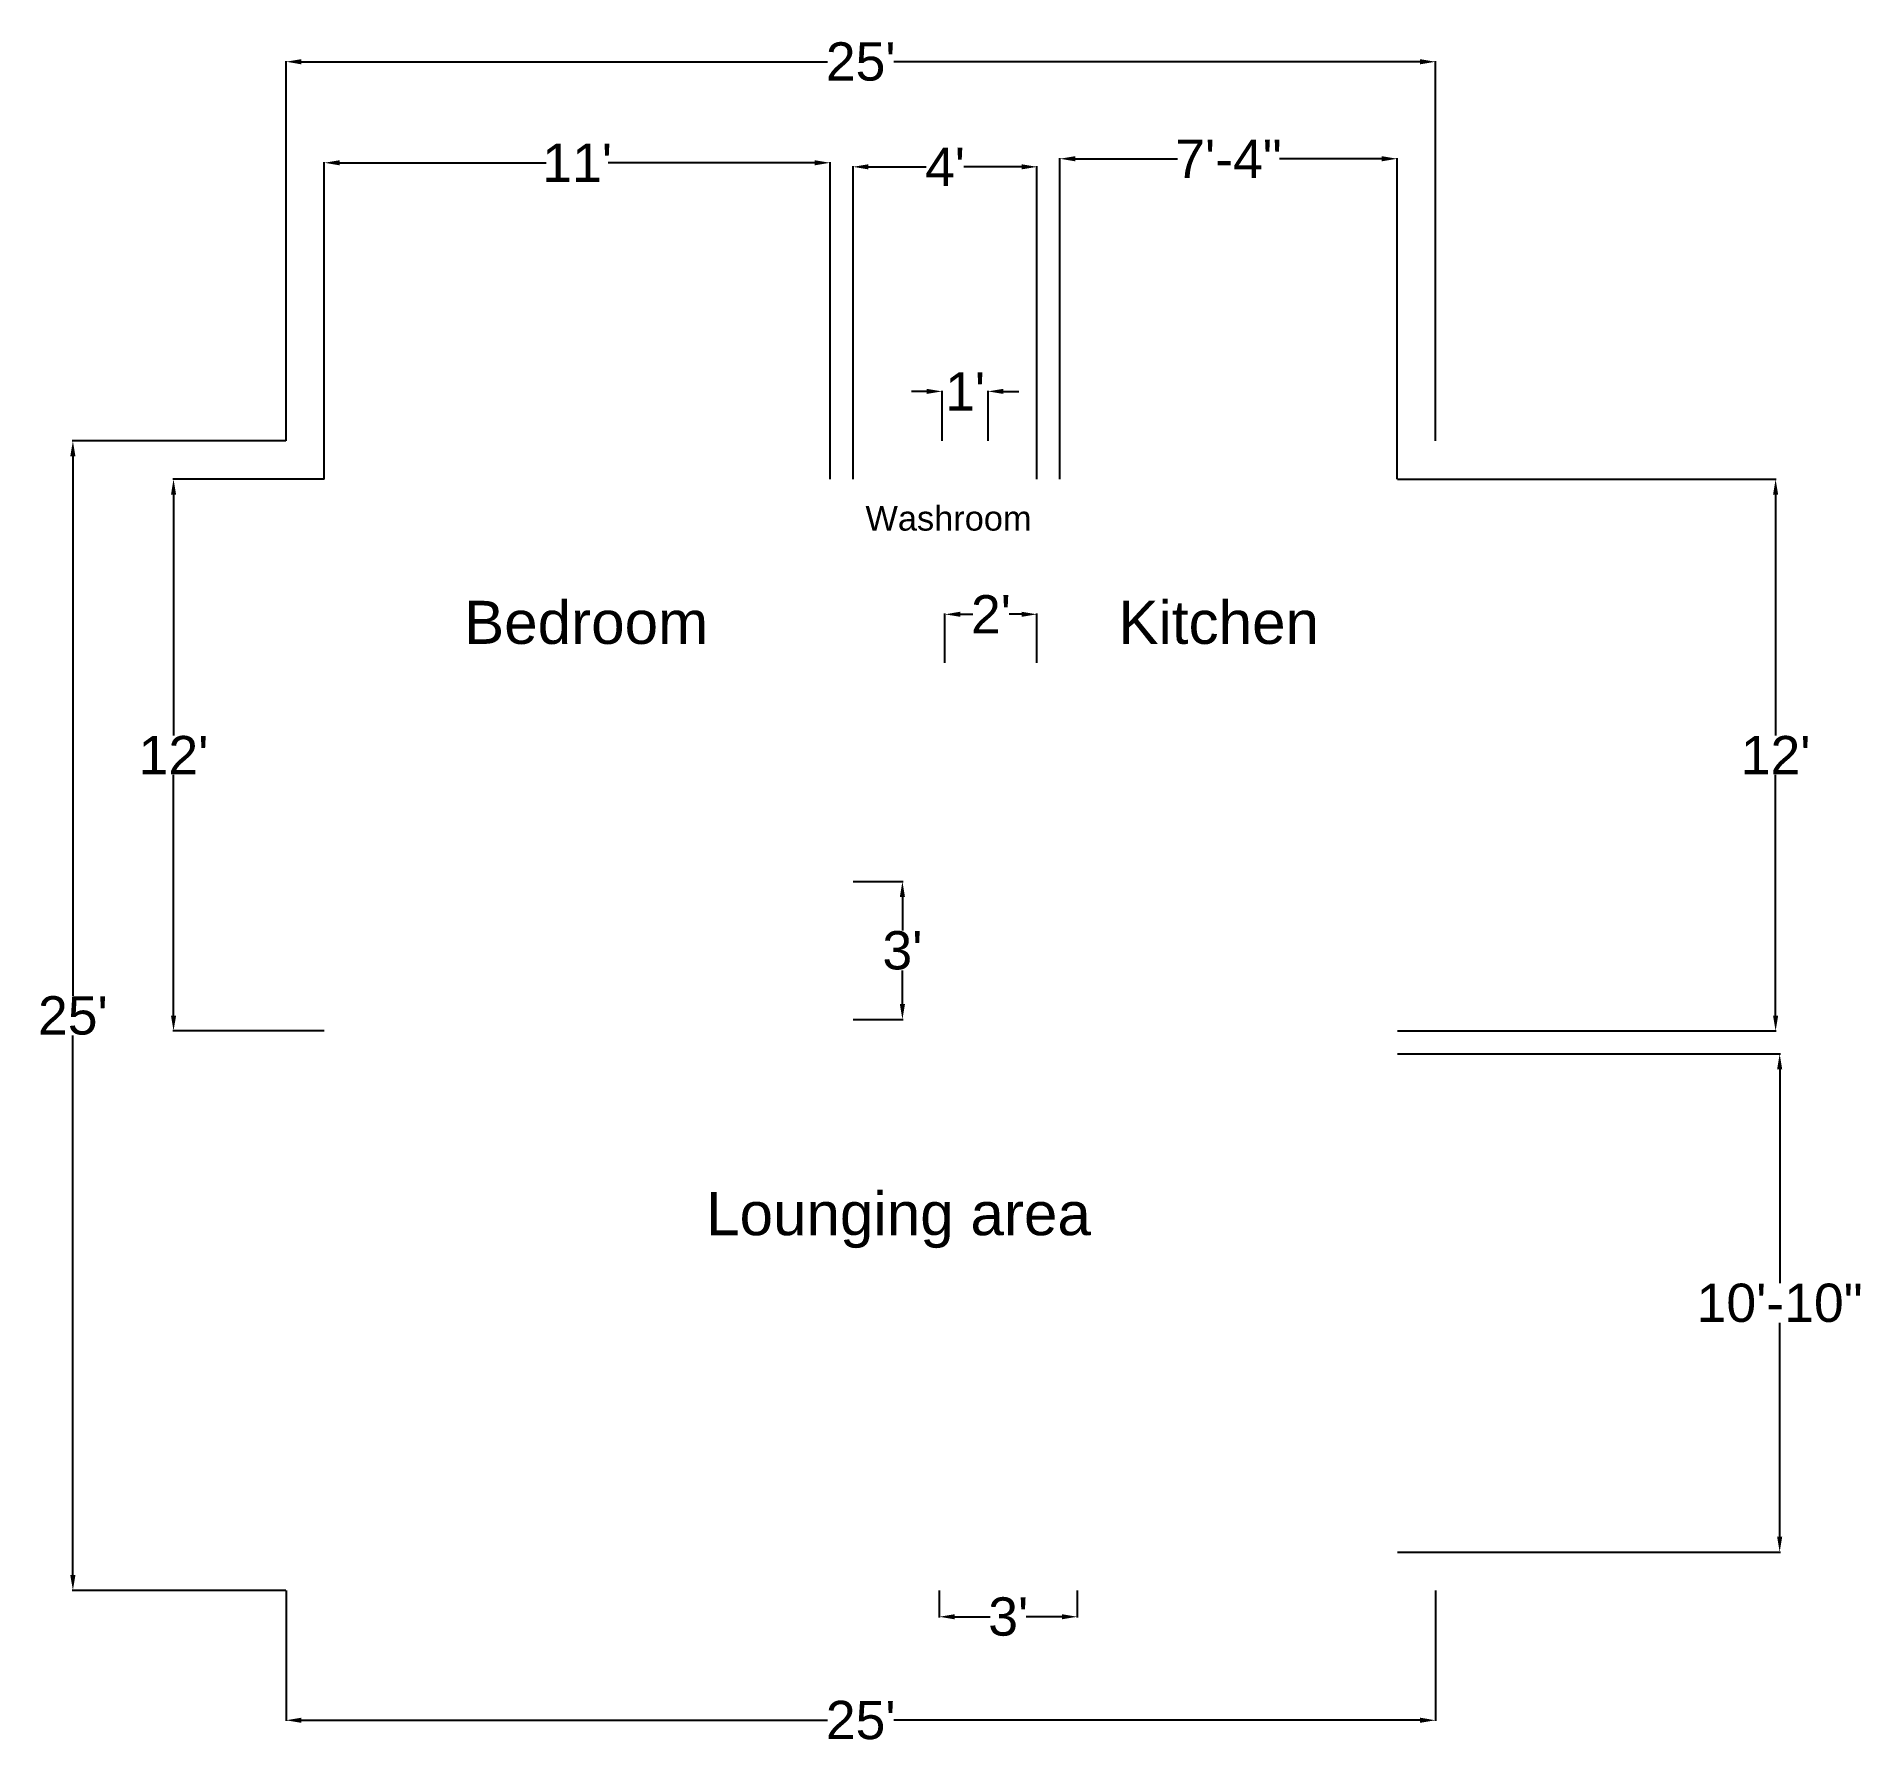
# Model space of a CAD drawing. Header units: inches. Extents: x 420 to 3141, y 280 to 1303.
# Drawn here: x 2663.5 to 3141.1, y 857.3 to 1303.3 of the extents above.
import ezdxf

# ---------------------------------------------------------------- set-up
doc = ezdxf.new("R2010")
doc.units = ezdxf.units.IN
doc.header["$MEASUREMENT"] = 0
doc.styles.get("Standard").update_dxf_attribs({"font": 'arial.ttf'})
doc.dimstyles.get("Standard").update_dxf_attribs({"dimtxt": 10, "dimasz": 4, "dimexe": 0.18, "dimexo": 0.0625, "dimgap": 0.09, "dimtad": 0, "dimtih": 1, "dimtoh": 1, "dimdec": 0, "dimzin": 0, "dimdsep": 46, "dimlunit": 3, "dimtxsty": 'Standard', "dimcen": 0.09, "dimadec": 0, "dimazin": 0, "dimtfac": 1, "dimtdec": 0, "dimtofl": 0, "dimtmove": 0, "dimatfit": 3, "dimfxl": 1, "dimtolj": 1, "dimtzin": 0, "dimarcsym": 0})

# ---------------------------------------------------------------- blocks, each defined once
blk = doc.blocks.new('*D2')
at = {"color": 0, "lineweight": -2, "transparency": 16777216}
for p, q in [((2728.58, 1197.81), (2728.58, 1296.9)), ((2732.58, 1296.72), (2869.92, 1296.72)), ((3024.58, 1296.72), (2887.24, 1296.72)), ((3028.58, 1197.81), (3028.58, 1296.9))]:
    blk.add_line(p, q, dxfattribs=at)
at = {"color": 0, "transparency": 16777216}
for points in [[(2732.58, 1297.39), (2732.58, 1296.05), (2728.58, 1296.72)], [(3024.58, 1297.39), (3024.58, 1296.05), (3028.58, 1296.72)]]:
    blk.add_solid(points, dxfattribs=at)
at = {"layer": 'Defpoints', "color": 0, "transparency": 16777216}
for p in [(3028.58, 1296.72), (2728.58, 1197.75), (3028.58, 1197.75)]:
    blk.add_point(p, dxfattribs=at)
at = {"color": 0, "transparency": 16777216, "insert": (2878.58, 1296.72), "char_height": 10, "attachment_point": 5}
blk.add_mtext("\\A1;25'", dxfattribs=at)
blk = doc.blocks.new('*D3')
at = {"color": 0, "lineweight": -2, "transparency": 16777216}
for p, q in [((2728.52, 1197.75), (2672.77, 1197.75)), ((2672.95, 1193.75), (2672.95, 1052.95)), ((2672.95, 901.75), (2672.95, 1042.55)), ((2728.52, 897.75), (2672.77, 897.75))]:
    blk.add_line(p, q, dxfattribs=at)
at = {"color": 0, "transparency": 16777216}
for points in [[(2672.28, 1193.75), (2673.62, 1193.75), (2672.95, 1197.75)], [(2672.28, 901.75), (2673.62, 901.75), (2672.95, 897.75)]]:
    blk.add_solid(points, dxfattribs=at)
at = {"layer": 'Defpoints', "color": 0, "transparency": 16777216}
for p in [(2728.58, 1197.75), (2672.95, 897.75), (2728.58, 897.75)]:
    blk.add_point(p, dxfattribs=at)
at = {"color": 0, "transparency": 16777216, "insert": (2672.95, 1047.75), "char_height": 10, "attachment_point": 5}
blk.add_mtext("\\A1;25'", dxfattribs=at)
blk = doc.blocks.new('*D4')
at = {"color": 0, "lineweight": -2, "transparency": 16777216}
for p, q in [((3018.65, 1187.75), (3117.56, 1187.75)), ((3117.38, 1183.75), (3117.38, 1120.86)), ((3117.38, 1047.75), (3117.38, 1110.64)), ((3018.65, 1043.75), (3117.56, 1043.75))]:
    blk.add_line(p, q, dxfattribs=at)
at = {"color": 0, "transparency": 16777216}
for points in [[(3116.72, 1183.75), (3118.05, 1183.75), (3117.38, 1187.75)], [(3116.72, 1047.75), (3118.05, 1047.75), (3117.38, 1043.75)]]:
    blk.add_solid(points, dxfattribs=at)
at = {"layer": 'Defpoints', "color": 0, "transparency": 16777216}
for p in [(3018.58, 1187.75), (3018.58, 1043.75), (3117.38, 1043.75)]:
    blk.add_point(p, dxfattribs=at)
at = {"color": 0, "transparency": 16777216, "insert": (3117.38, 1115.75), "char_height": 10, "attachment_point": 5}
blk.add_mtext("\\A1;12'", dxfattribs=at)
blk = doc.blocks.new('*D5')
at = {"color": 0, "lineweight": -2, "transparency": 16777216}
for p, q in [((3018.65, 1037.75), (3118.62, 1037.75)), ((3118.44, 1033.75), (3118.44, 977.95)), ((3118.44, 911.75), (3118.44, 967.55)), ((3018.65, 907.75), (3118.62, 907.75))]:
    blk.add_line(p, q, dxfattribs=at)
at = {"color": 0, "transparency": 16777216}
for points in [[(3117.77, 1033.75), (3119.11, 1033.75), (3118.44, 1037.75)], [(3117.77, 911.75), (3119.11, 911.75), (3118.44, 907.75)]]:
    blk.add_solid(points, dxfattribs=at)
at = {"layer": 'Defpoints', "color": 0, "transparency": 16777216}
for p in [(3018.58, 1037.75), (3018.58, 907.75), (3118.44, 907.75)]:
    blk.add_point(p, dxfattribs=at)
at = {"color": 0, "transparency": 16777216, "insert": (3118.44, 972.75), "char_height": 10, "attachment_point": 5}
blk.add_mtext('\\A1;10\'-10"', dxfattribs=at)
blk = doc.blocks.new('*D6')
at = {"color": 0, "lineweight": -2, "transparency": 16777216}
for p, q in [((2738.58, 1187.81), (2738.58, 1270.53)), ((2870.58, 1187.81), (2870.58, 1270.53)), ((2742.58, 1270.35), (2796.48, 1270.35)), ((2866.58, 1270.35), (2812.69, 1270.35))]:
    blk.add_line(p, q, dxfattribs=at)
at = {"color": 0, "transparency": 16777216}
for points in [[(2742.58, 1271.01), (2742.58, 1269.68), (2738.58, 1270.35)], [(2866.58, 1271.01), (2866.58, 1269.68), (2870.58, 1270.35)]]:
    blk.add_solid(points, dxfattribs=at)
at = {"layer": 'Defpoints', "color": 0, "transparency": 16777216}
for p in [(2870.58, 1270.35), (2738.58, 1187.75), (2870.58, 1187.75)]:
    blk.add_point(p, dxfattribs=at)
at = {"color": 0, "transparency": 16777216, "insert": (2804.58, 1270.35), "char_height": 10, "attachment_point": 5}
blk.add_mtext("\\A1;11'", dxfattribs=at)
blk = doc.blocks.new('*D7')
at = {"color": 0, "lineweight": -2, "transparency": 16777216}
for p, q in [((2876.58, 1187.81), (2876.58, 1269.47)), ((2880.58, 1269.29), (2895.69, 1269.29)), ((2920.58, 1269.29), (2905.47, 1269.29)), ((2924.58, 1187.81), (2924.58, 1269.47))]:
    blk.add_line(p, q, dxfattribs=at)
at = {"color": 0, "transparency": 16777216}
for points in [[(2880.58, 1269.96), (2880.58, 1268.63), (2876.58, 1269.29)], [(2920.58, 1269.96), (2920.58, 1268.63), (2924.58, 1269.29)]]:
    blk.add_solid(points, dxfattribs=at)
at = {"layer": 'Defpoints', "color": 0, "transparency": 16777216}
for p in [(2924.58, 1269.29), (2876.58, 1187.75), (2924.58, 1187.75)]:
    blk.add_point(p, dxfattribs=at)
at = {"color": 0, "transparency": 16777216, "insert": (2900.58, 1269.29), "char_height": 10, "attachment_point": 5}
blk.add_mtext("\\A1;4'", dxfattribs=at)
blk = doc.blocks.new('*D8')
at = {"color": 0, "lineweight": -2, "transparency": 16777216}
for p, q in [((2930.58, 1187.81), (2930.58, 1271.58)), ((2934.58, 1271.4), (2961.24, 1271.4)), ((3014.58, 1271.4), (2987.92, 1271.4)), ((3018.58, 1187.81), (3018.58, 1271.58))]:
    blk.add_line(p, q, dxfattribs=at)
at = {"color": 0, "transparency": 16777216}
for points in [[(2934.58, 1272.07), (2934.58, 1270.73), (2930.58, 1271.4)], [(3014.58, 1272.07), (3014.58, 1270.73), (3018.58, 1271.4)]]:
    blk.add_solid(points, dxfattribs=at)
at = {"layer": 'Defpoints', "color": 0, "transparency": 16777216}
for p in [(3018.58, 1271.4), (2930.58, 1187.75), (3018.58, 1187.75)]:
    blk.add_point(p, dxfattribs=at)
at = {"color": 0, "transparency": 16777216, "insert": (2974.58, 1271.4), "char_height": 10, "attachment_point": 5}
blk.add_mtext('\\A1;7\'-4"', dxfattribs=at)
blk = doc.blocks.new('*D9')
at = {"color": 0, "lineweight": -2, "transparency": 16777216}
for p, q in [((2738.52, 1187.75), (2699.04, 1187.75)), ((2699.22, 1183.75), (2699.22, 1120.86)), ((2699.22, 1047.75), (2699.22, 1110.64)), ((2738.52, 1043.75), (2699.04, 1043.75))]:
    blk.add_line(p, q, dxfattribs=at)
at = {"color": 0, "transparency": 16777216}
for points in [[(2698.56, 1183.75), (2699.89, 1183.75), (2699.22, 1187.75)], [(2698.56, 1047.75), (2699.89, 1047.75), (2699.22, 1043.75)]]:
    blk.add_solid(points, dxfattribs=at)
at = {"layer": 'Defpoints', "color": 0, "transparency": 16777216}
for p in [(2738.58, 1187.75), (2699.22, 1043.75), (2738.58, 1043.75)]:
    blk.add_point(p, dxfattribs=at)
at = {"color": 0, "transparency": 16777216, "insert": (2699.22, 1115.75), "char_height": 10, "attachment_point": 5}
blk.add_mtext("\\A1;12'", dxfattribs=at)
blk = doc.blocks.new('*D11')
at = {"color": 0, "lineweight": -2, "transparency": 16777216}
for p, q in [((2900.58, 1139.81), (2900.58, 1152.68)), ((2904.58, 1152.5), (2907.81, 1152.5)), ((2920.58, 1152.5), (2917.36, 1152.5)), ((2924.58, 1139.81), (2924.58, 1152.68))]:
    blk.add_line(p, q, dxfattribs=at)
at = {"color": 0, "transparency": 16777216}
for points in [[(2904.58, 1153.17), (2904.58, 1151.84), (2900.58, 1152.5)], [(2920.58, 1153.17), (2920.58, 1151.84), (2924.58, 1152.5)]]:
    blk.add_solid(points, dxfattribs=at)
at = {"layer": 'Defpoints', "color": 0, "transparency": 16777216}
for p in [(2924.58, 1152.5), (2900.58, 1139.75), (2924.58, 1139.75)]:
    blk.add_point(p, dxfattribs=at)
at = {"color": 0, "transparency": 16777216, "insert": (2912.58, 1152.5), "char_height": 10, "attachment_point": 5}
blk.add_mtext("\\A1;2'", dxfattribs=at)
blk = doc.blocks.new('*D13')
at = {"color": 0, "lineweight": -2, "transparency": 16777216}
for p, q in [((2895.83, 1210.68), (2891.83, 1210.68)), ((2899.83, 1197.81), (2899.83, 1210.86)), ((2911.83, 1197.81), (2911.83, 1210.86)), ((2915.83, 1210.68), (2919.83, 1210.68))]:
    blk.add_line(p, q, dxfattribs=at)
at = {"color": 0, "transparency": 16777216}
for points in [[(2895.83, 1211.35), (2895.83, 1210.02), (2899.83, 1210.68)], [(2915.83, 1211.35), (2915.83, 1210.02), (2911.83, 1210.68)]]:
    blk.add_solid(points, dxfattribs=at)
at = {"layer": 'Defpoints', "color": 0, "transparency": 16777216}
for p in [(2911.83, 1210.68), (2899.83, 1197.75), (2911.83, 1197.75)]:
    blk.add_point(p, dxfattribs=at)
at = {"color": 0, "transparency": 16777216, "insert": (2905.83, 1210.68), "char_height": 10, "attachment_point": 5}
blk.add_mtext("\\A1;1'", dxfattribs=at)
blk = doc.blocks.new('*D16')
at = {"color": 0, "lineweight": -2, "transparency": 16777216}
for p, q in [((2728.58, 897.69), (2728.58, 863.67)), ((3028.58, 897.69), (3028.58, 863.67)), ((2732.58, 863.85), (2869.92, 863.85)), ((3024.58, 863.85), (2887.24, 863.85))]:
    blk.add_line(p, q, dxfattribs=at)
at = {"color": 0, "transparency": 16777216}
for points in [[(2732.58, 864.52), (2732.58, 863.18), (2728.58, 863.85)], [(3024.58, 864.52), (3024.58, 863.18), (3028.58, 863.85)]]:
    blk.add_solid(points, dxfattribs=at)
at = {"layer": 'Defpoints', "color": 0, "transparency": 16777216}
for p in [(2728.58, 897.75), (3028.58, 897.75), (3028.58, 863.85)]:
    blk.add_point(p, dxfattribs=at)
at = {"color": 0, "transparency": 16777216, "insert": (2878.58, 863.85), "char_height": 10, "attachment_point": 5}
blk.add_mtext("\\A1;25'", dxfattribs=at)
blk = doc.blocks.new('*D17')
at = {"color": 0, "lineweight": -2, "transparency": 16777216}
for p, q in [((2876.65, 1082.75), (2889.65, 1082.75)), ((2889.47, 1078.75), (2889.47, 1069.95)), ((2889.47, 1050.75), (2889.47, 1059.55)), ((2876.65, 1046.75), (2889.65, 1046.75))]:
    blk.add_line(p, q, dxfattribs=at)
at = {"color": 0, "transparency": 16777216}
for points in [[(2888.8, 1078.75), (2890.13, 1078.75), (2889.47, 1082.75)], [(2888.8, 1050.75), (2890.13, 1050.75), (2889.47, 1046.75)]]:
    blk.add_solid(points, dxfattribs=at)
at = {"layer": 'Defpoints', "color": 0, "transparency": 16777216}
for p in [(2876.58, 1082.75), (2876.58, 1046.75), (2889.47, 1046.75)]:
    blk.add_point(p, dxfattribs=at)
at = {"color": 0, "transparency": 16777216, "insert": (2889.47, 1064.75), "char_height": 10, "attachment_point": 5}
blk.add_mtext("\\A1;3'", dxfattribs=at)
blk = doc.blocks.new('*D18')
at = {"color": 0, "lineweight": -2, "transparency": 16777216}
for p, q in [((2899.09, 897.69), (2899.09, 890.68)), ((2935.09, 897.69), (2935.09, 890.68)), ((2903.09, 890.86), (2912.41, 890.86)), ((2931.09, 890.86), (2921.78, 890.86))]:
    blk.add_line(p, q, dxfattribs=at)
at = {"color": 0, "transparency": 16777216}
for points in [[(2903.09, 891.53), (2903.09, 890.2), (2899.09, 890.86)], [(2931.09, 891.53), (2931.09, 890.2), (2935.09, 890.86)]]:
    blk.add_solid(points, dxfattribs=at)
at = {"layer": 'Defpoints', "color": 0, "transparency": 16777216}
for p in [(2899.09, 897.75), (2935.09, 897.75), (2935.09, 890.86)]:
    blk.add_point(p, dxfattribs=at)
at = {"color": 0, "transparency": 16777216, "insert": (2917.09, 890.86), "char_height": 10, "attachment_point": 5}
blk.add_mtext("\\A1;3'", dxfattribs=at)

msp = doc.modelspace()

# ---------------------------------------------------------------- texts
for s, height, p in [('Washroom', 6.419, (2879.82, 1174.35)), ('Bedroom', 11.243, (2775.05, 1144.78)), ('Kitchen', 11.243, (2945.83, 1144.78)), ('Lounging area', 11.2434, (2838.23, 990.45))]:
    msp.add_text(s, height=height).set_placement(p)

# ---------------------------------------------------------------- dimensions: what is measured, and where the dimension line sits
for base, p1, p2, picture, middle in [((3028.58, 1296.72), (2728.58, 1197.75), (3028.58, 1197.75), '*D2', (2878.58, 1296.72)), ((2870.58, 1270.35), (2738.58, 1187.75), (2870.58, 1187.75), '*D6', (2804.58, 1270.35)), ((2924.58, 1269.29), (2876.58, 1187.75), (2924.58, 1187.75), '*D7', (2900.58, 1269.29)), ((3018.58, 1271.4), (2930.58, 1187.75), (3018.58, 1187.75), '*D8', (2974.58, 1271.4)), ((2911.83, 1210.68), (2899.83, 1197.75), (2911.83, 1197.75), '*D13', (2905.83, 1210.68)), ((2924.58, 1152.5), (2900.58, 1139.75), (2924.58, 1139.75), '*D11', (2912.58, 1152.5)), ((3028.58, 863.85), (2728.58, 897.75), (3028.58, 897.75), '*D16', (2878.58, 863.85)), ((2935.09, 890.86), (2899.09, 897.75), (2935.09, 897.75), '*D18', (2917.09, 890.86))]:
    dim = msp.add_linear_dim(base=base, p1=p1, p2=p2, dimstyle='Standard')
    dim.commit()
    dim.dimension.update_dxf_attribs({"geometry": picture, "text_midpoint": middle})
for base, p1, p2, picture, middle in [((2672.95, 897.75), (2728.58, 1197.75), (2728.58, 897.75), '*D3', (2672.95, 1047.75)), ((2699.22, 1043.75), (2738.58, 1187.75), (2738.58, 1043.75), '*D9', (2699.22, 1115.75)), ((3117.38, 1043.75), (3018.58, 1187.75), (3018.58, 1043.75), '*D4', (3117.38, 1115.75)), ((2889.47, 1046.75), (2876.58, 1082.75), (2876.58, 1046.75), '*D17', (2889.47, 1064.75)), ((3118.44, 907.75), (3018.58, 1037.75), (3018.58, 907.75), '*D5', (3118.44, 972.75))]:
    dim = msp.add_linear_dim(base=base, p1=p1, p2=p2, angle=90, dimstyle='Standard')
    dim.commit()
    dim.dimension.update_dxf_attribs({"geometry": picture, "text_midpoint": middle})

doc.saveas('drawing.dxf')
